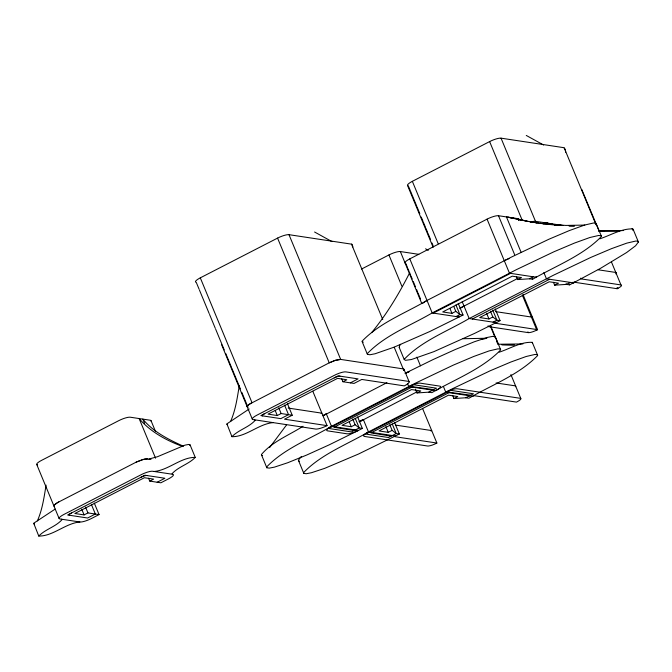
<?xml version="1.0" encoding="UTF-8"?>
<svg xmlns="http://www.w3.org/2000/svg" width="672" height="672" viewBox="0 0 672 672"><rect width="100%" height="100%" fill="white"/><g stroke="black" fill="none" stroke-linecap="round" stroke-linejoin="round"><path stroke-width="1.01" d="M94.282 503.076L99.053 514.592L91.325 518.566A9.232 2.058 -22.5 0 1 79.892 521.984C65.478 523.295 52.954 536.332 38.766 536.063L33.709 523.236L55.154 509.09M38.766 536.063C45.226 529.284 55.658 526.789 61.984 519.725L61.396 519.179M148.957 459.01L157.399 456.758L184.96 445.141L188.639 444.452L190.033 444.805L189.798 445.528M190.092 444.931L195.258 457.405C188.798 464.184 178.366 466.67 172.04 473.743L172.62 474.281A9.232 2.058 -22.5 0 1 168.596 478.817L160.868 482.798L149.772 481.11L148.579 478.237M273.076 422.612C258.661 423.923 246.137 436.968 231.949 436.691L226.892 423.864L249.178 408.988M231.949 436.691C238.409 429.912 248.842 427.417 255.167 420.353L254.579 419.807M394.212 347.231L403.183 368.886L404.006 369.365L403.536 370.44L404.006 369.365L403.183 368.886L340.662 359.411L334.933 360.452L329.238 362.83L248.825 404.468L247.12 406.627L252.286 419.101M46.074 485.125C44.1 497.196 42.378 509.628 37.372 520.884M239.257 385.753C237.275 397.824 235.561 410.256 230.555 421.512M632.948 230.454L632.923 228.917C621.424 228.438 610.613 235.318 599.878 238.804M633.234 229.53L638.4 242.004L635.578 245.784L626.632 252.521L600.306 268.464L569.596 284.869L566.454 284.39L554.635 285.172L553.442 282.29M409.634 272.849C398.941 293.916 386.686 314.32 371.65 332.606M286.516 424.973L269.682 447.485M400.697 344.316L399.512 345.761L399.344 347.516M301.325 456.464L298.385 460.202L303.811 473.365L306.239 473.735L311.413 472.735L324.702 468.35L358.495 454.037L399.353 434.02L394.59 422.503M323.19 415.724L386.912 382.67M323.736 415.338L326.323 413.843L331.489 426.317L358.495 430.399L362.359 428.417L357.588 416.9M303.047 426.266C289.078 435.196 272.101 441.68 261.383 454.6L266.818 467.762L269.245 468.132L274.42 467.132L287.708 462.748L306.768 455.003L329.104 444.889L358.495 430.399A9.232 2.058 -22.5 0 1 347.071 433.818L327.466 430.844A9.232 2.058 -22.5 0 1 331.489 426.317L415.758 382.998L453.247 365.148L473.743 356.462L489.14 350.902L498.011 348.835L500.438 349.205L500.707 349.894C482.059 369.155 454.944 379.285 431.903 392.641L428.761 392.162L416.942 392.952L415.355 389.113M58.783 501.95C56.851 502.564 52.786 505.882 54.205 506.318L54.398 504.924L58.103 502.312L136.76 461.849L144.917 458.976L151.015 459.32M422.503 408.332L436.876 443.041L394.884 436.682L395.489 436.002L368.483 431.92L363.317 419.446L359.696 421.705L417.32 391.667M432.625 390.18L433.356 389.567L412.633 386.728L333.917 427.325L353.64 430.441L355.354 429.929M469.619 395.783L470.308 395.128L449.627 392.33L370.91 432.928L390.634 436.044L392.347 435.532M495.205 308.944L500.052 320.636L495.499 323.282L537.575 329.666L523.076 294.672M596.232 224.045L595.972 223.356L593.544 222.986L584.674 225.044L569.276 230.605L548.78 239.291L511.291 257.149L427.014 300.46C405.199 313.253 379.68 322.787 362.082 341.216L363.25 342.258M459.707 308.297L518.011 278.284M322.879 415.632L326.323 413.843M331.489 426.317C309.674 439.11 284.155 448.636 266.557 467.074L266.818 467.762M359.016 421.68L363.317 419.446M452.743 395.674L453.936 398.555L465.755 397.765L468.905 398.244C491.938 384.888 519.053 374.758 537.701 355.496L537.432 354.808L535.013 354.438L526.142 356.504L510.745 362.065L490.241 370.751L452.76 388.601L368.483 431.92C346.668 444.713 321.149 454.238 303.551 472.676L303.811 473.365M199.139 289.313L196.266 282.383A9.232 2.058 -22.5 0 1 200.298 277.847L277.57 238.098A9.232 2.058 -22.5 0 1 288.994 234.679L351.515 244.146A6.661 2.646 -68.8 0 1 352.212 244.549L352.884 247.01M408.316 185.867A9.232 2.058 -22.5 0 1 412.348 181.331L489.619 141.582A9.232 2.058 -22.5 0 1 501.043 138.163L563.203 147.58A9.232 3.125 62.8 0 1 564.236 147.983L565.312 149.486L565.681 152.225M361.561 269.035L388.928 254.957A9.232 2.058 -22.5 0 1 400.352 251.546L418.807 254.344M405.468 263.348A9.232 2.058 -22.5 0 1 409.794 258.88L487.066 219.131A9.232 2.058 -22.5 0 1 498.498 215.72L518.104 218.686A9.232 2.058 -22.5 0 1 518.708 219.929M433.297 313.102L510.569 273.353M516.449 276.688L517.642 279.569L521.506 277.578L512.257 276.184L442.705 311.951L451.954 313.354L455.818 311.371L459.908 314.563L463.058 315.034L458.212 303.341M456.044 316.546L459.908 314.563L455.935 304.962M517.642 279.569L529.452 278.788L533.316 276.797M463.058 315.034L429.803 331.514L394.204 347.13L375.11 353.758L369.944 354.749L367.517 354.379L367.248 353.69C384.846 335.261 410.365 325.727 432.188 312.934L516.457 269.623L553.946 251.765L574.442 243.079L589.84 237.518L598.71 235.46L601.138 235.83L601.398 236.519C582.75 255.772 555.635 265.91 532.602 279.266L529.452 278.788M149.772 481.11L153.636 479.128L144.388 477.725L74.836 513.5L84.092 514.903L87.948 512.912L99.053 514.592M341.762 378.865L342.955 381.746L346.819 379.756L337.571 378.353L268.019 414.128L277.267 415.531L281.131 413.54L292.236 415.22L287.465 403.712M472.324 319.015L549.595 279.266M157.172 482.236L164.9 478.262L144.917 475.23L67.645 514.979L87.62 518.011L95.348 514.03L91.375 504.437M350.356 382.864L358.084 378.89L338.1 375.866L260.828 415.615L280.804 418.639L288.532 414.666L284.558 405.065M292.236 415.22L284.508 419.194L327.054 425.636L312.841 391.339M554.635 285.172L558.499 283.181L549.251 281.786L479.699 317.554L488.956 318.956L492.811 316.974L496.902 320.166L500.052 320.636M493.038 322.148L496.902 320.166L492.71 310.027M570.318 282.4L566.454 284.39L566.126 283.609M495.86 321.846L496.188 322.627L474.617 333.388L433.978 351.616L411.432 359.528L405.409 360.326L404.242 359.293C421.84 340.864 447.359 331.33 469.182 318.536L553.451 275.226L590.94 257.368L611.436 248.682L626.833 243.121L635.704 241.063L637.232 241.088L638.4 242.004M531.636 317.587L532.409 317.192L495.533 311.606M488.065 325.811L488.393 326.592L528.226 332.623A6.922 1.546 -22.5 0 0 536.802 330.061L537.575 329.666M543.866 272.555L546.454 278.788L573.46 282.878L575.173 282.366L617.165 288.725L617.938 288.33A6.922 1.546 -22.5 0 0 620.953 284.928L611.486 262.055M416.942 392.952L420.806 390.961L411.558 389.558L342.014 425.334L351.263 426.737L355.127 424.746L359.218 427.938L362.359 428.417M428.761 392.162L436.489 388.189L413.734 384.745L328.734 428.467L351.49 431.911L359.218 427.938L355.244 418.345M453.936 398.555L457.8 396.564L448.552 395.161L379.008 430.937L388.256 432.34L392.12 430.349L396.211 433.541L399.353 434.02M465.755 397.765L473.483 393.792L450.736 390.348L365.728 434.07L388.483 437.514L396.211 433.541L392.238 423.948M430.937 430.97L431.71 430.576L395.842 425.141M436.876 443.041L436.103 443.444A6.922 1.546 -22.5 0 1 427.535 446.006L364.459 436.447A9.232 2.058 -22.5 0 1 368.483 431.92M405.342 373.204L432.986 359.604L455.322 349.49L474.39 341.746L487.679 337.361L492.845 336.361L495.272 336.731L500.438 349.205M321.174 413.524L321.888 413.171L288.204 408.064M136.055 462.202L142.598 459.556L147.479 458.783M499.187 352.187C509.93 348.726 520.775 341.737 532.266 342.334L537.432 354.808M408.425 372.011L405.065 373.38L409.298 371.708M623.616 230.538L598.777 230.866M486.839 338.243L463.075 338.722M522.925 343.921L497.876 344.257L496.801 341.662M584.8 225.086L565.757 225.431L545.37 223.936M481.32 338.999L485.033 338.797M619.013 231.227L599.634 231.109M574.417 225.784L568.588 225.725M513.601 344.744L501.917 344.61M514.492 345.03L501.782 344.812M154.123 471.484C168.546 470.173 181.07 457.128 195.258 457.405M569.453 225.985L574.342 226.078M604.464 231.512L599.458 231.26M557.575 225.187L561.624 225.439M554.291 225.044L559.432 225.473M547.218 224.213L552.443 224.759M540.061 223.28L546.328 224.104M547.294 224.28L549.066 224.498M534.668 222.508L543.757 223.835M563.086 225.498L535.492 221.323A9.232 2.058 -22.5 0 0 530.611 222.088M598.198 269.791L615.787 272.454A6.922 1.546 -22.5 0 1 615.804 273.882M620.953 284.928L581.12 278.897L580.793 278.116M496.188 322.627L469.182 318.536L462.218 301.736M496.079 382.948L515.096 385.829A6.922 1.546 -22.5 0 1 515.558 386.744M408.761 386.568L435.767 390.65A9.232 2.058 -22.5 0 0 439.799 386.123L420.193 383.149A9.232 2.058 -22.5 0 0 408.761 386.568L407.568 383.687M445.763 392.171L472.769 396.253L474.482 395.741L516.466 402.108L517.238 401.705A6.922 1.546 -22.5 0 0 520.262 398.303L457.187 388.752A9.232 2.058 -22.5 0 0 445.763 392.171L443.377 386.408M342.955 381.746L354.052 383.426L361.78 379.445L404.326 385.888A9.232 2.058 -22.5 0 0 408.349 381.36L345.828 371.885A9.232 2.058 -22.5 0 0 334.404 375.304L257.132 415.052A9.232 2.058 -22.5 0 0 253.1 419.588L315.622 429.055A9.232 2.058 -22.5 0 0 327.054 425.636M172.62 474.281L152.645 471.257A9.232 2.058 -22.5 0 0 141.221 474.676L63.949 514.424A9.232 2.058 -22.5 0 0 59.917 518.96L79.892 521.984M34.574 524.009L33.6 523.589M529.192 221.617L538.364 223.062M532.888 222.18L517.986 219.5M227.522 424.603L226.783 424.217M554.988 225.103L556.87 225.473L545.294 222.81M527.335 221.172L510.149 217.484M525.479 220.895L506.453 216.922L521.161 252.437M557.726 225.456L547.142 223.087M553.073 224.692L543.446 222.524L544.16 224.263M182.305 446.326C166.37 440.504 150.15 431.651 139.138 418.555L155.56 458.195M508.301 217.207L514.114 218.551M183.448 446.225C168.722 439.606 153.124 431.852 142.834 419.11L144.631 423.444M632.066 228.614L633.234 229.648M298.645 460.891L299.552 461.236M261.652 455.288L262.55 455.633M526.26 135.442L543.606 145.009M425.561 248.816L428.299 250.328M314.58 232.008L331.926 241.576M581.75 189.42L599.18 231.235M490.963 326.558L498.49 344.618M596.182 223.65L601.348 236.124M564.236 147.983L596.064 224.834M617.61 287.549L617.938 288.33M616.837 287.944L617.165 288.725M574.854 281.585L575.173 282.366M573.14 282.097L573.46 282.878M569.276 284.088L569.596 284.869M501.043 138.163L536.206 223.054M489.619 141.582L521.909 219.542M518.104 218.686L518.818 220.424M536.138 276.494L536.466 277.276L509.46 273.185L487.066 219.131M532.274 278.485L532.602 279.266M498.498 215.72L514.643 254.696M522.304 295.067L536.802 330.061M527.906 331.842L528.226 332.623M495.256 322.526L495.583 323.308M490.434 311.212L492.811 316.974M486.57 313.202L488.956 318.956M510.905 374.59L520.876 398.672M490.367 326.122L495.012 337.344M412.348 181.331L438.178 243.701M408.677 186.732L410.113 190.193M410.474 191.066L412.264 195.392M412.625 196.258L416.934 206.657M417.287 207.522L419.798 213.587M421.235 217.048L423.032 221.382M423.385 222.247L425.544 227.447M425.897 228.312L427.694 232.638M428.056 233.503L430.567 239.568M432.004 243.037L433.079 245.633M407.501 185.38L433.129 247.262M458.867 316.243L459.194 317.024L432.188 312.934L409.794 258.88M453.835 306.575L455.818 311.371M449.971 308.557L451.954 313.354M405.77 263.416L407.56 267.75M407.921 268.615L408.996 271.211M409.357 272.076L410.794 275.545M411.146 276.41L412.23 279.006M413.305 281.61L415.456 286.801M416.531 289.405L417.606 292.001M417.967 292.866L420.479 298.931M400.352 251.546L421.781 303.568M388.928 254.957L401.839 286.146M416.875 357.151L420.462 365.82M399.126 347.214L404.292 359.688M404.006 369.365L409.172 381.839M351.515 244.146L382.738 319.511M362.132 341.611L367.298 354.085M389.735 424.595L392.12 430.349M385.871 426.577L388.256 432.34M288.994 234.679L340.662 359.411L335.782 360.184L329.238 362.83L277.57 238.098M352.741 418.992L355.127 424.746M349.272 421.94L351.263 426.737M278.754 407.786L281.131 413.54M275.285 410.735L277.267 415.531M200.298 277.847L251.966 402.578L247.582 405.552L247.12 406.627L247.934 407.114L247.12 406.627L221.558 344.576M199.5 290.178L209.185 313.564M209.546 314.429L215.284 328.289M215.645 329.154L224.255 349.944M225.691 353.405L231.428 367.265M231.79 368.13L240.4 388.92M241.836 392.389L247.573 406.249M151.057 420.722L155.459 431.357M85.571 507.158L87.948 512.912M81.707 509.141L84.092 514.903M36.708 464.419L59.102 518.473M532.266 342.334L532.535 343.022M495.272 336.731L495.541 337.42M599.105 231.109A6.922 1.546 -22.5 0 1 599.138 231.588M460.874 307.952A9.232 2.058 -22.5 0 1 464.016 306.062M422.638 303.433A9.232 2.058 -22.5 0 1 427.014 300.46M504.294 260.711A9.232 2.058 -22.5 0 1 509.124 258.628M141.053 477.221A4.62 1.033 -22.5 0 1 146.773 475.516M69.493 515.264A4.62 1.033 -22.5 0 1 71.509 512.996M37.531 464.906A9.232 2.058 -22.5 0 1 41.555 460.37L118.835 420.622A9.232 2.058 -22.5 0 1 130.259 417.211L150.234 420.235A9.232 2.058 -22.5 0 1 150.998 421.184M334.236 377.849A4.62 1.033 -22.5 0 1 339.948 376.144M262.676 415.892A4.62 1.033 -22.5 0 1 264.692 413.624"/></g></svg>
